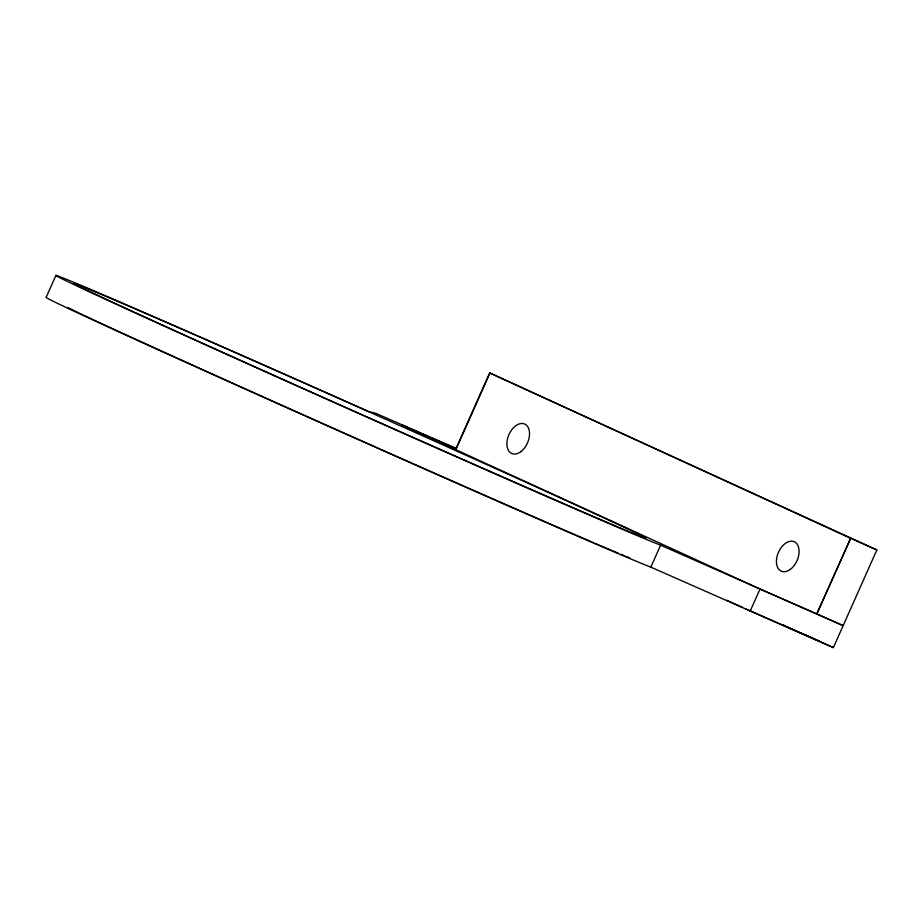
<?xml version="1.0" encoding="UTF-8"?>
<svg xmlns="http://www.w3.org/2000/svg" width="923" height="923" viewBox="0 0 923 923"><rect width="100%" height="100%" fill="white"/><g stroke="black" fill="none" stroke-linecap="round" stroke-linejoin="round"><path stroke-width="1.38" d="M55.934 275.377L46.15 297.344A333.18 2.907 24 0 0 321.4 423.138A333.18 2.907 24 0 0 650.83 567.137L833.365 647.623L876.85 549.958L489.663 372.904L455.962 448.601M489.975 373.03L456.274 448.728L401.99 425.03L762.698 590.27L816.97 613.98L850.671 538.282L489.663 372.904M650.83 567.137L660.614 545.181L843.149 625.656L816.67 613.841L850.671 538.282M750.122 611.268L759.906 589.301M456.112 448.416L375.511 413.216L369.281 411.785A333.18 2.907 24 0 0 56.615 275.539A333.18 2.907 24 0 0 324.573 398.228A333.18 2.907 24 0 0 660.614 545.181M821.528 642.2L745.103 608.661M850.371 538.144L876.85 549.958M804.533 634.413L833.365 647.623M782.358 624.559L784.977 625.759M787.596 626.959L807.198 635.935M726.863 600.296L742.496 607.461M629.774 557.896A313.162 2.734 24 0 1 625.875 556.327M624.386 555.715A313.162 2.734 24 0 1 620.948 554.296M618.422 553.246A313.162 2.734 24 0 1 612.814 550.893M611.303 550.258A313.162 2.734 24 0 1 595.15 543.393M593.754 542.793A313.162 2.734 24 0 1 380.553 449.282M379.226 448.693A313.162 2.734 24 0 1 305.848 415.996M304.567 415.431A313.162 2.734 24 0 1 84.039 315.389M82.92 314.87A313.162 2.734 24 0 1 67.656 307.463M568.43 501.581L541.04 489.121A313.162 2.734 24 0 0 86.162 288.068A313.162 2.734 24 0 0 388.998 426.726A313.162 2.734 24 0 0 612.099 521.657L568.43 501.581M520.814 451.682A16.095 10.176 -66.4 0 0 526.456 425.203A16.095 10.176 -66.4 0 0 507.35 439.452A16.095 10.176 -66.4 0 0 520.814 451.682M790.376 569.353A16.095 10.176 -66.4 0 0 796.007 542.862A16.095 10.176 -66.4 0 0 776.901 557.123A16.095 10.176 -66.4 0 0 790.376 569.353"/></g></svg>
